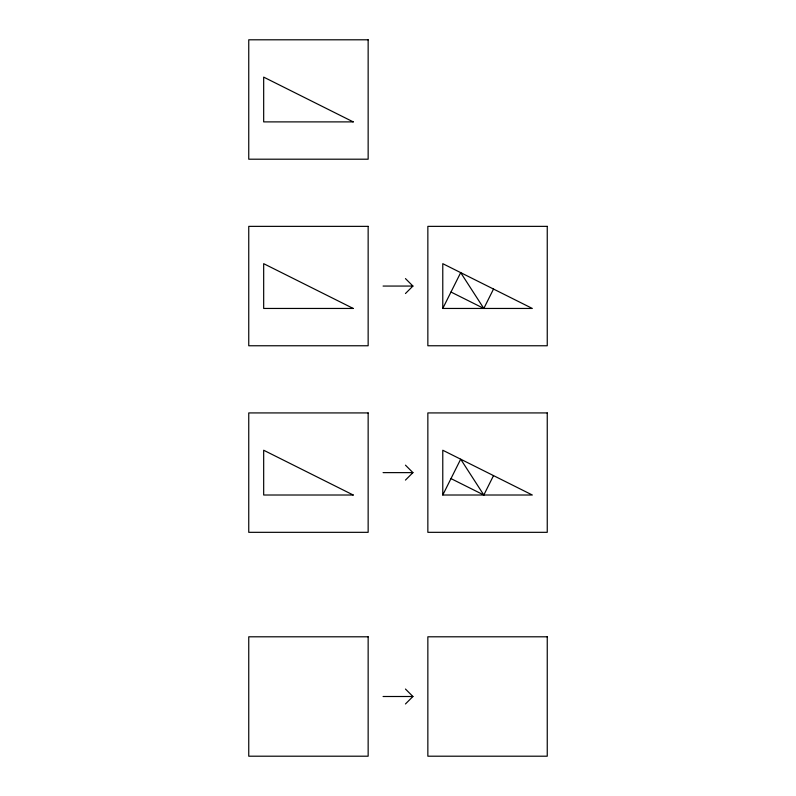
<?xml version="1.0" encoding="UTF-8"?>
<svg xmlns="http://www.w3.org/2000/svg" width="796" height="796" viewBox="0 0 796 796"><rect width="100%" height="100%" fill="white"/><g stroke="black" fill="none" stroke-linecap="round" stroke-linejoin="round"><path stroke-width="1.19" d="M442.775 308.45L442.775 263.675L532.325 308.45L442.775 308.45L460.685 272.63L483.819 308.45L493.52 289.048M442.775 495.012L442.775 450.238L532.325 495.012L442.775 495.012L460.685 459.192L483.819 495.012L493.52 475.61M405.462 293.525L412.925 286.062L405.462 278.6M405.462 480.087L412.925 472.625L405.462 465.163M405.462 703.962L412.925 696.5L405.462 689.038M383.075 286.062L412.925 286.062M383.075 472.625L412.925 472.625M383.075 696.5L412.925 696.5M450.984 292.032L483.819 308.45M450.984 478.595L483.819 495.012M368.15 39.8L248.75 39.8L248.75 159.2L368.15 159.2L368.15 39.8M353.225 121.888L263.675 121.888L263.675 77.112L353.225 121.888M368.15 226.363L248.75 226.363L248.75 345.762L368.15 345.762L368.15 226.363M547.25 226.363L427.85 226.363L427.85 345.762L547.25 345.762L547.25 226.363M353.225 308.45L263.675 308.45L263.675 263.675L353.225 308.45M368.15 412.925L248.75 412.925L248.75 532.325L368.15 532.325L368.15 412.925M547.25 412.925L427.85 412.925L427.85 532.325L547.25 532.325L547.25 412.925M353.225 495.012L263.675 495.012L263.675 450.238L353.225 495.012M368.15 636.8L248.75 636.8L248.75 756.2L368.15 756.2L368.15 636.8M547.25 636.8L427.85 636.8L427.85 756.2L547.25 756.2L547.25 636.8"/></g></svg>
